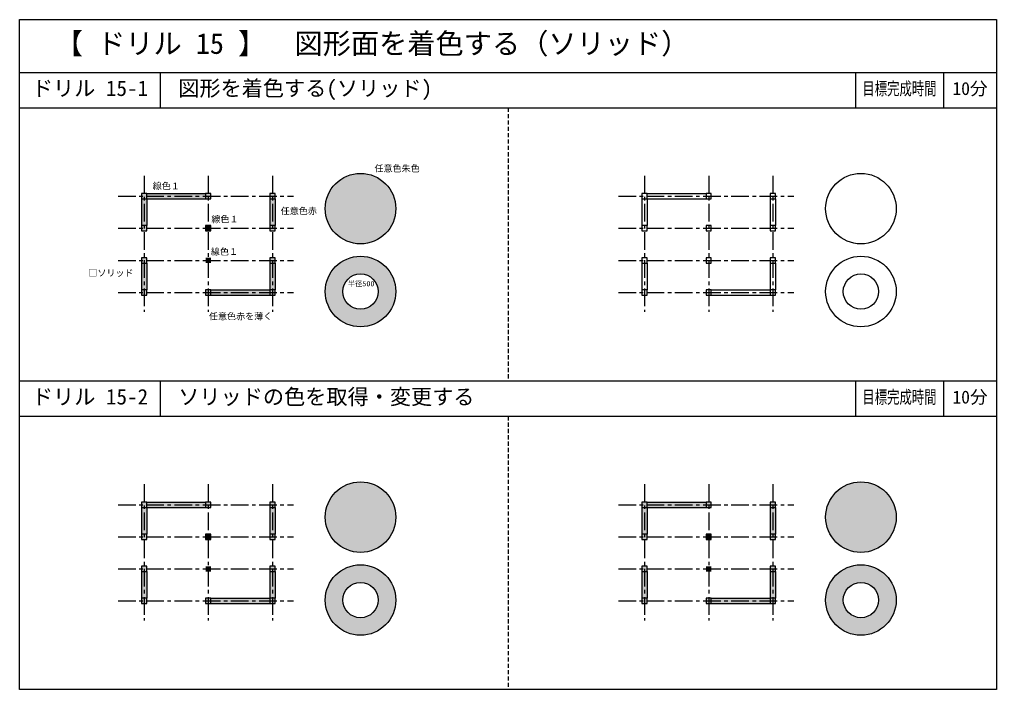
# Model space of a CAD drawing. Units: millimetres, scale not verified. Extents: x -13850 to 13850, y -9500 to 9500.
import ezdxf
from ezdxf.enums import TextEntityAlignment as Align

# ---------------------------------------------------------------- set-up
doc = ezdxf.new("R2010")
doc.units = ezdxf.units.MM
doc.header["$LTSCALE"] = 100
doc.linetypes.add('CHAIN1', pattern=[8, 5, -1, 1, -1])
doc.linetypes.add('DASHED1', pattern=[1.8, 1.2, -0.6])
for name, color, linetype in [('0-0', 7, 'Continuous'), ('D-0', 4, 'Continuous'), ('E-0', 7, 'Continuous'), ('F-0', 7, 'Continuous')]:
    doc.layers.add(name, color=color, linetype=linetype)
doc.styles.add('ＭＳ ゴシック', font='')
doc.styles.get('ＭＳ ゴシック').set_extended_font_data('MS Gothic')

msp = doc.modelspace()

# ---------------------------------------------------------------- hatches: boundary and pattern name
at = {"layer": '0-0'}
msp.add_hatch(color=11, dxfattribs=at).paths.add_polyline_path([(11007.1, -4612.9, 1), (9007.1, -4612.9, 1)])
h = msp.add_hatch(color=11, dxfattribs=at)
h.paths.add_polyline_path([(11007.1, -6964.4, 1), (9007.1, -6964.4, 1)])
h.paths.add_polyline_path([(10507.1, -6964.4, -1), (9507.1, -6964.4, -1)], flags=16)
at = {"layer": 'E-0'}
for color, points in [(11, [(-3181.6, 4137.1, 1), (-5181.6, 4137.1, 1)]), (256, [(-3181.6, -4612.9, 1), (-5181.6, -4612.9, 1)])]:
    msp.add_hatch(color=color, dxfattribs=at).paths.add_polyline_path(points)
h = msp.add_hatch(color=11, dxfattribs=at)
h.paths.add_polyline_path([(-3181.6, 1785.6, 1), (-5181.6, 1785.6, 1)])
h.paths.add_polyline_path([(-3681.6, 1785.6, -1), (-4681.6, 1785.6, -1)], flags=16)
h = msp.add_hatch(color=256, dxfattribs=at)
h.paths.add_polyline_path([(-3181.6, -6964.4, 1), (-5181.6, -6964.4, 1)])
h.paths.add_polyline_path([(-3681.6, -6964.4, -1), (-4681.6, -6964.4, -1)], flags=16)

# ---------------------------------------------------------------- linework, layer by layer
at = {"layer": '0-0'}
for p, q in [((3944.9, 4565), (5614.9, 4565)), ((3794.9, 4415), (3794.9, 3655)), ((3944.9, 4415), (5614.9, 4415)), ((3944.9, 4415), (3944.9, 3655)), ((7434.9, 4415), (7434.9, 3655)), ((7584.9, 4415), (7584.9, 3655)), ((3794.9, 2595), (3794.9, 1835)), ((3944.9, 2595), (3944.9, 1835)), ((7434.9, 2595), (7434.9, 1835)), ((7584.9, 2595), (7584.9, 1835)), ((5764.9, 1835), (7434.9, 1835)), ((5764.9, 1685), (7434.9, 1685))]:
    msp.add_line(p, q, dxfattribs=at)
at = {"layer": '0-0', "color": 3}
msp.add_line((3794.9, 2745), (3794.9, 2595), dxfattribs=at)
for points in [[(3794.9, 4415), (3944.9, 4415), (3944.9, 4565), (3794.9, 4565)], [(5614.9, 4415), (5764.9, 4415), (5764.9, 4565), (5614.9, 4565)], [(7434.9, 4415), (7584.9, 4415), (7584.9, 4565), (7434.9, 4565)], [(3794.9, 3505), (3944.9, 3505), (3944.9, 3655), (3794.9, 3655)], [(5614.9, 3505), (5764.9, 3505), (5764.9, 3655), (5614.9, 3655)], [(7434.9, 3505), (7584.9, 3505), (7584.9, 3655), (7434.9, 3655)], [(5614.9, 2595), (5764.9, 2595), (5764.9, 2745), (5614.9, 2745)], [(7434.9, 2595), (7584.9, 2595), (7584.9, 2745), (7434.9, 2745)], [(3794.9, 1685), (3944.9, 1685), (3944.9, 1835), (3794.9, 1835)], [(5614.9, 1685), (5764.9, 1685), (5764.9, 1835), (5614.9, 1835)], [(7434.9, 1685), (7584.9, 1685), (7584.9, 1835), (7434.9, 1835)]]:
    msp.add_lwpolyline(points, close=True, dxfattribs=at)
msp.add_lwpolyline([(3794.9, 2595), (3944.9, 2595), (3944.9, 2745), (3794.9, 2745)], dxfattribs=at)
at = {"layer": '0-0'}
for centre, radius in [((10007.1, 4137.1), 1000), ((10007.1, 1785.6), 1000), ((10007.1, 1785.6), 500)]:
    msp.add_circle(centre, radius, dxfattribs=at)
at = {"layer": '0-0', "color": 4}
for points in [[(5764.9, -4335), (5764.9, -4185), (3794.9, -4185)], [(3794.9, -4185), (3794.9, -5245), (3944.9, -4335)], [(3794.9, -4185), (3944.9, -4335), (5764.9, -4335)], [(3794.9, -5245), (3944.9, -5245), (3944.9, -4335)], [(5764.9, -5095), (5614.9, -5095), (5764.9, -5245), (5614.9, -5245)], [(5764.9, -6005), (5614.9, -6005), (5764.9, -6155), (5614.9, -6155)]]:
    msp.add_solid(points, dxfattribs=at)
at = {"layer": '0-0', "color": 1}
msp.add_solid([(7434.9, -4185), (7584.9, -4185), (7434.9, -5245), (7584.9, -5245)], dxfattribs=at)
at = {"layer": '0-0'}
for points in [[(3794.9, -6005), (3794.9, -7065), (3944.9, -6005), (3944.9, -7065)], [(7584.9, -7065), (7584.9, -6005), (7434.9, -6005)], [(7584.9, -7065), (7434.9, -6005), (7434.9, -6915)], [(5614.9, -6915), (5614.9, -7065), (7584.9, -7065)], [(7584.9, -7065), (7434.9, -6915), (5614.9, -6915)]]:
    msp.add_solid(points, dxfattribs=at)
at = {"layer": 'E-0', "color": 4, "linetype": 'CHAIN1'}
for p, q in [((-10318.8, 5071), (-10318.8, 1210.3)), ((-8498.8, 5071), (-8498.8, 1210.3)), ((-6678.8, 5071), (-6678.8, 1210.3)), ((3869.9, 5071), (3869.9, 1210.3)), ((5689.9, 5071), (5689.9, 1210.3)), ((7509.9, 5071), (7509.9, 1210.3)), ((-11056.5, 4490), (-6086.1, 4490)), ((3132.2, 4490), (8102.6, 4490)), ((-11056.5, 3580), (-6086.1, 3580)), ((3132.2, 3580), (8102.6, 3580)), ((-11056.5, 2670), (-6086.1, 2670)), ((3132.2, 2670), (8102.6, 2670)), ((-11056.5, 1760), (-6086.1, 1760)), ((3132.2, 1760), (8102.6, 1760)), ((-10318.8, -3679), (-10318.8, -7539.7)), ((-8498.8, -3679), (-8498.8, -7539.7)), ((-6678.8, -3679), (-6678.8, -7539.7)), ((3869.9, -3679), (3869.9, -7539.7)), ((5689.9, -3679), (5689.9, -7539.7)), ((7509.9, -3679), (7509.9, -7539.7)), ((-11056.5, -4260), (-6086.1, -4260)), ((3132.2, -4260), (8102.6, -4260)), ((-11056.5, -5170), (-6086.1, -5170)), ((3132.2, -5170), (8102.6, -5170)), ((-11056.5, -6080), (-6086.1, -6080)), ((3132.2, -6080), (8102.6, -6080)), ((-11056.5, -6990), (-6086.1, -6990)), ((3132.2, -6990), (8102.6, -6990))]:
    msp.add_line(p, q, dxfattribs=at)
at = {"layer": 'E-0'}
for p, q in [((-10243.8, 4565), (-8573.8, 4565)), ((-10393.8, 4415), (-10393.8, 3655)), ((-10243.8, 4415), (-8573.8, 4415)), ((-10243.8, 4415), (-10243.8, 3655)), ((-6753.8, 4415), (-6753.8, 3655)), ((-6603.8, 4415), (-6603.8, 3655)), ((-10393.8, 2595), (-10393.8, 1835)), ((-10243.8, 2595), (-10243.8, 1835)), ((-6753.8, 2595), (-6753.8, 1835)), ((-6603.8, 2595), (-6603.8, 1835)), ((-8423.8, 1835), (-6753.8, 1835)), ((-8423.8, 1685), (-6753.8, 1685)), ((-10393.8, -4335), (-10393.8, -5095)), ((-10243.8, -4185), (-8573.8, -4185)), ((-10243.8, -4335), (-8573.8, -4335)), ((-10243.8, -4335), (-10243.8, -5095)), ((-6753.8, -4335), (-6753.8, -5095)), ((-6603.8, -4335), (-6603.8, -5095)), ((3794.9, -4335), (3794.9, -5095)), ((3944.9, -4185), (5614.9, -4185)), ((3944.9, -4335), (5614.9, -4335)), ((3944.9, -4335), (3944.9, -5095)), ((7434.9, -4335), (7434.9, -5095)), ((7584.9, -4335), (7584.9, -5095)), ((-10393.8, -6155), (-10393.8, -6915)), ((-10243.8, -6155), (-10243.8, -6915)), ((-6753.8, -6155), (-6753.8, -6915)), ((-6603.8, -6155), (-6603.8, -6915)), ((3794.9, -6155), (3794.9, -6915)), ((3944.9, -6155), (3944.9, -6915)), ((7434.9, -6155), (7434.9, -6915)), ((7584.9, -6155), (7584.9, -6915)), ((-8423.8, -6915), (-6753.8, -6915)), ((5764.9, -6915), (7434.9, -6915)), ((-8423.8, -7065), (-6753.8, -7065)), ((5764.9, -7065), (7434.9, -7065))]:
    msp.add_line(p, q, dxfattribs=at)
at = {"layer": 'E-0', "color": 3}
for points in [[(-10393.8, 4415), (-10243.8, 4415), (-10243.8, 4565), (-10393.8, 4565)], [(-8573.8, 4415), (-8423.8, 4415), (-8423.8, 4565), (-8573.8, 4565)], [(-6753.8, 4415), (-6603.8, 4415), (-6603.8, 4565), (-6753.8, 4565)], [(-10393.8, 3505), (-10243.8, 3505), (-10243.8, 3655), (-10393.8, 3655)], [(-8573.8, 3505), (-8423.8, 3505), (-8423.8, 3655), (-8573.8, 3655)], [(-6753.8, 3505), (-6603.8, 3505), (-6603.8, 3655), (-6753.8, 3655)], [(-10393.8, 2595), (-10243.8, 2595), (-10243.8, 2745), (-10393.8, 2745)], [(-6753.8, 2595), (-6603.8, 2595), (-6603.8, 2745), (-6753.8, 2745)], [(-10393.8, 1685), (-10243.8, 1685), (-10243.8, 1835), (-10393.8, 1835)], [(-8573.8, 1685), (-8423.8, 1685), (-8423.8, 1835), (-8573.8, 1835)], [(-6753.8, 1685), (-6603.8, 1685), (-6603.8, 1835), (-6753.8, 1835)], [(-10393.8, -4335), (-10243.8, -4335), (-10243.8, -4185), (-10393.8, -4185)], [(-8573.8, -4335), (-8423.8, -4335), (-8423.8, -4185), (-8573.8, -4185)], [(-6753.8, -4335), (-6603.8, -4335), (-6603.8, -4185), (-6753.8, -4185)], [(3794.9, -4335), (3944.9, -4335), (3944.9, -4185), (3794.9, -4185)], [(5614.9, -4335), (5764.9, -4335), (5764.9, -4185), (5614.9, -4185)], [(7434.9, -4335), (7584.9, -4335), (7584.9, -4185), (7434.9, -4185)], [(-10393.8, -5245), (-10243.8, -5245), (-10243.8, -5095), (-10393.8, -5095)], [(-8573.8, -5245), (-8423.8, -5245), (-8423.8, -5095), (-8573.8, -5095)], [(-6753.8, -5245), (-6603.8, -5245), (-6603.8, -5095), (-6753.8, -5095)], [(3794.9, -5245), (3944.9, -5245), (3944.9, -5095), (3794.9, -5095)], [(5614.9, -5245), (5764.9, -5245), (5764.9, -5095), (5614.9, -5095)], [(7434.9, -5245), (7584.9, -5245), (7584.9, -5095), (7434.9, -5095)], [(-10393.8, -6155), (-10243.8, -6155), (-10243.8, -6005), (-10393.8, -6005)], [(-6753.8, -6155), (-6603.8, -6155), (-6603.8, -6005), (-6753.8, -6005)], [(3794.9, -6155), (3944.9, -6155), (3944.9, -6005), (3794.9, -6005)], [(7434.9, -6155), (7584.9, -6155), (7584.9, -6005), (7434.9, -6005)], [(-10393.8, -7065), (-10243.8, -7065), (-10243.8, -6915), (-10393.8, -6915)], [(-8573.8, -7065), (-8423.8, -7065), (-8423.8, -6915), (-8573.8, -6915)], [(-6753.8, -7065), (-6603.8, -7065), (-6603.8, -6915), (-6753.8, -6915)], [(3794.9, -7065), (3944.9, -7065), (3944.9, -6915), (3794.9, -6915)], [(5614.9, -7065), (5764.9, -7065), (5764.9, -6915), (5614.9, -6915)], [(7434.9, -7065), (7584.9, -7065), (7584.9, -6915), (7434.9, -6915)]]:
    msp.add_lwpolyline(points, close=True, dxfattribs=at)
at = {"layer": 'E-0'}
for centre, radius in [((-4181.6, 4137.1), 1000), ((-4181.6, 1785.6), 1000), ((-4181.6, 1785.6), 500), ((-4181.6, -4612.9), 1000), ((10007.1, -4612.9), 1000), ((-4181.6, -6964.4), 1000), ((10007.1, -6964.4), 1000), ((-4181.6, -6964.4), 500), ((10007.1, -6964.4), 500)]:
    msp.add_circle(centre, radius, dxfattribs=at)
at = {"layer": 'E-0', "color": 4}
for points in [[(-8423.8, 4415), (-8423.8, 4565), (-10393.8, 4565)], [(-10393.8, 4565), (-10393.8, 3505), (-10243.8, 4415)], [(-10393.8, 4565), (-10243.8, 4415), (-8423.8, 4415)], [(-10393.8, 3505), (-10243.8, 3505), (-10243.8, 4415)], [(-8423.8, 3655), (-8573.8, 3655), (-8423.8, 3505), (-8573.8, 3505)], [(-8423.8, 2745), (-8573.8, 2745), (-8423.8, 2595), (-8573.8, 2595)]]:
    msp.add_solid(points, dxfattribs=at)
at = {"layer": 'E-0', "color": 1}
msp.add_solid([(-6753.8, 4565), (-6603.8, 4565), (-6753.8, 3505), (-6603.8, 3505)], dxfattribs=at)
at = {"layer": 'E-0'}
for points in [[(-10393.8, 2745), (-10393.8, 1685), (-10243.8, 2745), (-10243.8, 1685)], [(-6603.8, 1685), (-6603.8, 2745), (-6753.8, 2745)], [(-6603.8, 1685), (-6753.8, 2745), (-6753.8, 1835)], [(-8573.8, 1835), (-8573.8, 1685), (-6603.8, 1685)], [(-6603.8, 1685), (-6753.8, 1835), (-8573.8, 1835)], [(-8423.8, -4335), (-8423.8, -4185), (-10393.8, -4185)], [(-10393.8, -4185), (-10393.8, -5245), (-10243.8, -4335)], [(-10393.8, -4185), (-10243.8, -4335), (-8423.8, -4335)], [(-10393.8, -5245), (-10243.8, -5245), (-10243.8, -4335)], [(-6753.8, -4185), (-6603.8, -4185), (-6753.8, -5245), (-6603.8, -5245)], [(-8423.8, -5095), (-8573.8, -5095), (-8423.8, -5245), (-8573.8, -5245)], [(-10393.8, -6005), (-10393.8, -7065), (-10243.8, -6005), (-10243.8, -7065)], [(-8423.8, -6005), (-8573.8, -6005), (-8423.8, -6155), (-8573.8, -6155)], [(-6603.8, -7065), (-6603.8, -6005), (-6753.8, -6005)], [(-6603.8, -7065), (-6753.8, -6005), (-6753.8, -6915)], [(-8573.8, -6915), (-8573.8, -7065), (-6603.8, -7065)], [(-6603.8, -7065), (-6753.8, -6915), (-8573.8, -6915)]]:
    msp.add_solid(points, dxfattribs=at)
at = {"layer": 'F-0', "color": 6}
for p, q in [((-13850, 9500), (13850, 9500)), ((-13850, -9500), (-13850, 9500)), ((-13850, 8000), (13850, 8000))]:
    msp.add_line(p, q, dxfattribs=at)
at = {"layer": 'F-0'}
for p, q in [((-9850, 7000), (-9850, 8000)), ((9850, 8000), (9850, 7000)), ((12350, 8000), (12350, 7000)), ((-13850, 7000), (13850, 7000)), ((-13850, -750), (13850, -750)), ((-9850, -1750), (-9850, -750)), ((9850, -750), (9850, -1750)), ((12350, -750), (12350, -1750)), ((-13850, -1750), (13850, -1750))]:
    msp.add_line(p, q, dxfattribs=at)
at = {"layer": 'F-0', "linetype": 'DASHED1'}
for p, q in [((0, 7000), (0, -750)), ((0, -1750), (0, -9500))]:
    msp.add_line(p, q, dxfattribs=at)
at = {"layer": 'F-0', "color": 6}
msp.add_lwpolyline([(13850, 9500), (13850, -9500), (-13850, -9500)], dxfattribs=at)

# ---------------------------------------------------------------- texts
at = {"layer": 'D-0', "style": 'ＭＳ ゴシック'}
for s, height, p in [('任意色朱色', 183.3, (-3786.9, 5128.2)), ('線色１', 183.3, (-10074.1, 4632)), ('任意色赤', 183.3, (-6444.5, 3922.3)), ('線色１', 183.3, (-8411.1, 3689.3)), ('線色１', 183.3, (-8425.3, 2771.3)), ('□ソリッド', 183.3, (-11900.7, 2165.2)), ('半径500', 146.6, (-4540.9, 1890.7)), ('任意色赤を薄く', 183.3, (-8479.4, 936.5))]:
    msp.add_text(s, height=height, dxfattribs=at).set_placement(p, align=Align.BOTTOM_LEFT)
at = {"layer": 'F-0', "style": 'ＭＳ ゴシック'}
for s, height, p in [('【 ドリル 15 】\u3000図形面を着色する（ソリッド）', 586.5, (-12850, 8350)), ('ドリル 15-1', 439.9, (-13500, 7200)), ('図形を着色する(ソリッド)', 439.9, (-9350, 7200)), ('10分', 366.6, (12600, 7250)), ('ドリル 15-2', 439.9, (-13500, -1550)), ('ソリッドの色を取得・変更する', 439.9, (-9350, -1550)), ('10分', 366.6, (12600, -1500))]:
    msp.add_text(s, height=height, dxfattribs=at).set_placement(p, align=Align.BOTTOM_LEFT)
at = {"layer": 'F-0', "style": 'ＭＳ ゴシック', "width": 0.7}
for p in [(10050, 7250), (10050, -1500)]:
    msp.add_text('目標完成時間', height=366.6, dxfattribs=at).set_placement(p, align=Align.BOTTOM_LEFT)

doc.saveas('drawing.dxf')
